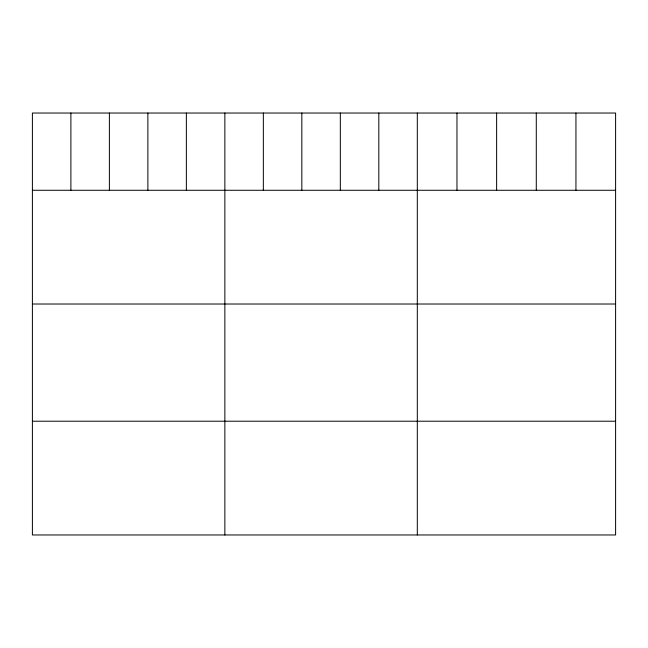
<?xml version="1.0" encoding="UTF-8"?>
<svg xmlns="http://www.w3.org/2000/svg" width="648" height="648" viewBox="0 0 648 648"><rect width="100%" height="100%" fill="white"/><g stroke="black" fill="none" stroke-linecap="round" stroke-linejoin="round"><path stroke-width="0.97" d="M615.6 190.269L615.6 534.965L32.4 534.965L32.4 113.036L615.6 113.036L615.6 190.269L32.4 190.269M32.4 304.017L615.6 304.017M32.4 421.216L615.6 421.216M575.942 113.036L575.942 190.269M536.285 113.036L536.285 190.269M496.627 113.036L496.627 190.269M456.97 113.036L456.97 190.269M417.312 113.036L417.312 534.965M378.821 113.036L378.821 190.269M340.33 113.036L340.33 190.269M301.838 113.036L301.838 190.269M263.347 113.036L263.347 190.269M224.856 113.036L224.856 534.965M186.365 113.036L186.365 190.269M147.874 113.036L147.874 190.269M109.382 113.036L109.382 190.269M70.891 113.036L70.891 190.269"/></g></svg>
